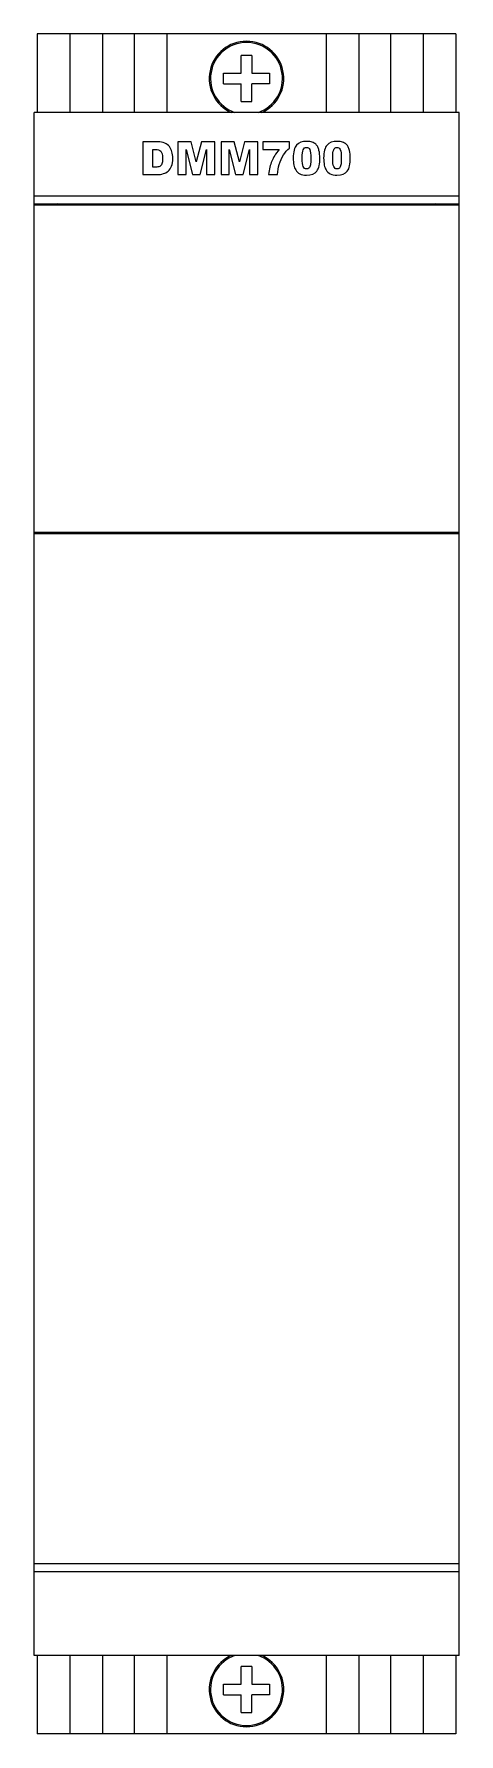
# Model space of a CAD drawing. Header units: inches. Extents: x 0 to 32, y 0 to 130.
import ezdxf

# ---------------------------------------------------------------- set-up
doc = ezdxf.new("R2010")
doc.units = ezdxf.units.IN
doc.header["$LTSCALE"] = 1.21
doc.header["$MEASUREMENT"] = 0
doc.layers.get('0').update_dxf_attribs({"linetype": 'CONTINUOUS'})
doc.layers.add('02___PRT_ALL_AXES', color=7, linetype='CONTINUOUS')
doc.layers.add('03___PRT_ALL_CURVES', color=7, linetype='CONTINUOUS')

msp = doc.modelspace()

# ---------------------------------------------------------------- linework, layer by layer
at = {"color": 7, "linetype": 'Continuous'}
for p, q in [((0, 130), (0, 124)), ((32, 130), (32, 124)), ((15.6, 127), (15.6, 128.35)), ((16.4, 128.35), (15.6, 128.35)), ((16.4, 128.35), (16.4, 127)), ((14.25, 126.2), (14.25, 127)), ((14.25, 127), (15.6, 127)), ((14.25, 126.2), (15.6, 126.2)), ((15.6, 124.85), (15.6, 126.2)), ((16.4, 127), (17.75, 127)), ((16.4, 124.85), (16.4, 126.2)), ((17.75, 126.2), (16.4, 126.2)), ((17.75, 127), (17.75, 126.2)), ((15.6, 124.85), (16.4, 124.85)), ((-0.25, 6), (-0.25, 124)), ((32.25, 124), (-0.25, 124)), ((32.25, 6), (32.25, 124)), ((32.25, 117.6), (-0.25, 117.6)), ((-0.25, 117), (32.25, 117)), ((32.25, 116.9), (-0.25, 116.9)), ((-0.25, 91.9), (32.25, 91.9)), ((-0.25, 91.8), (32.25, 91.8)), ((32.25, 13), (-0.25, 13)), ((32.25, 12.4), (-0.25, 12.4)), ((32.25, 6), (-0.25, 6)), ((0, 6), (0, 0)), ((32, 6), (32, 0)), ((16.4, 5.15), (15.6, 5.15)), ((15.6, 3.8), (15.6, 5.15)), ((16.4, 5.15), (16.4, 3.8)), ((14.25, 3.8), (15.6, 3.8)), ((14.25, 3), (14.25, 3.8)), ((14.25, 3), (15.6, 3)), ((15.6, 1.65), (15.6, 3)), ((16.4, 3.8), (17.75, 3.8)), ((17.75, 3), (16.4, 3)), ((16.4, 1.65), (16.4, 3)), ((17.75, 3.8), (17.75, 3)), ((15.6, 1.65), (16.4, 1.65))]:
    msp.add_line(p, q, dxfattribs=at)
at = {"color": 2, "linetype": 'Continuous'}
for p, q in [((15.46, 116.9), (15.56, 117)), ((31.26, 116.9), (31.36, 117)), ((6.16, 91.8), (6.26, 91.9)), ((21.97, 91.8), (22.07, 91.9))]:
    msp.add_line(p, q, dxfattribs=at)
at = {"color": 7, "linetype": 'Continuous'}
for centre, radius, start, end in [((16, 126.6), 2.85, 293.7203, 246.2797), ((16, 126.6), 2.75, 288.8396, 251.1604), ((1.55, 116), 1, 90, 114.4508), ((30.45, 116), 1, 65.5492, 90), ((1.55, 92.8), 1, 245.5492, 270), ((30.45, 92.8), 1, 270, 294.4508), ((16, 3.4), 2.85, 113.7203, 66.2797), ((16, 3.4), 2.75, 108.8396, 71.1604)]:
    msp.add_arc(centre, radius, start, end, dxfattribs=at)
at = {"layer": '02___PRT_ALL_AXES', "color": 7, "linetype": 'Continuous'}
for p, q in [((32, 130), (0, 130)), ((2.5, 130), (2.5, 124)), ((5, 130), (5, 124)), ((7.4, 130), (7.4, 124)), ((9.9, 130), (9.9, 124)), ((22.1, 130), (22.1, 124)), ((24.6, 130), (24.6, 124)), ((27, 130), (27, 124)), ((29.5, 130), (29.5, 124)), ((2.5, 6), (2.5, 0)), ((5, 6), (5, 0)), ((7.4, 6), (7.4, 0)), ((9.9, 6), (9.9, 0)), ((22.1, 6), (22.1, 0)), ((24.6, 6), (24.6, 0)), ((27, 6), (27, 0)), ((29.5, 6), (29.5, 0)), ((32, 0), (0, 0))]:
    msp.add_line(p, q, dxfattribs=at)
at = {"layer": '03___PRT_ALL_CURVES', "color": 4, "linetype": 'Continuous'}
for p, q in [((8.06, 121.75), (8.06, 119.25)), ((9.2, 121.75), (8.06, 121.75)), ((8.83, 119.82), (8.83, 121.18)), ((8.83, 121.18), (9.02, 121.18)), ((10.75, 121.75), (10.75, 119.25)), ((11.77, 121.75), (10.75, 121.75)), ((11.39, 119.25), (11.39, 121.16)), ((11.39, 121.16), (11.87, 119.25)), ((12.16, 120.23), (11.77, 121.75)), ((12.55, 121.75), (12.16, 120.23)), ((12.45, 119.25), (12.93, 121.16)), ((13.57, 121.75), (12.55, 121.75)), ((12.93, 121.16), (12.93, 119.25)), ((13.57, 119.25), (13.57, 121.75)), ((14.05, 121.75), (14.05, 119.25)), ((15.06, 121.75), (14.05, 121.75)), ((14.68, 119.25), (14.68, 121.16)), ((14.68, 121.16), (15.17, 119.25)), ((15.46, 120.23), (15.06, 121.75)), ((15.85, 121.75), (15.46, 120.23)), ((15.74, 119.25), (16.23, 121.16)), ((16.86, 121.75), (15.85, 121.75)), ((16.23, 121.16), (16.23, 119.25)), ((16.86, 119.25), (16.86, 121.75)), ((17.25, 121.75), (17.25, 121.16)), ((19.28, 121.75), (17.25, 121.75)), ((17.25, 121.16), (18.49, 121.16)), ((19.28, 121.28), (19.28, 121.75)), ((9.02, 119.82), (8.83, 119.82)), ((8.06, 119.25), (9.2, 119.25)), ((10.75, 119.25), (11.39, 119.25)), ((11.87, 119.25), (12.45, 119.25)), ((12.93, 119.25), (13.57, 119.25)), ((14.05, 119.25), (14.68, 119.25)), ((15.17, 119.25), (15.74, 119.25)), ((16.23, 119.25), (16.86, 119.25)), ((17.68, 119.25), (18.37, 119.25))]:
    msp.add_line(p, q, dxfattribs=at)
for points in [[(9.02, 121.18), (9.22, 121.18), (9.36, 121.13), (9.45, 121.04)], [(9.75, 121.66), (9.61, 121.72), (9.43, 121.75), (9.2, 121.75)], [(9.45, 121.04), (9.54, 120.94), (9.58, 120.76), (9.58, 120.49)], [(10.1, 121.39), (10, 121.51), (9.89, 121.6), (9.75, 121.66)], [(10.29, 120.99), (10.25, 121.14), (10.19, 121.28), (10.1, 121.39)], [(10.36, 120.51), (10.36, 120.68), (10.34, 120.84), (10.29, 120.99)], [(18.49, 121.16), (18.23, 120.85), (18.05, 120.55), (17.93, 120.28)], [(18.84, 120.76), (18.96, 120.95), (19.1, 121.12), (19.28, 121.28)], [(19.83, 121.51), (19.66, 121.32), (19.57, 120.98), (19.57, 120.51)], [(20.61, 121.79), (20.26, 121.79), (20, 121.7), (19.83, 121.51)], [(20.26, 120.51), (20.26, 120.82), (20.29, 121.04), (20.34, 121.15)], [(20.34, 121.15), (20.39, 121.27), (20.47, 121.33), (20.59, 121.33)], [(20.59, 121.33), (20.7, 121.33), (20.78, 121.27), (20.84, 121.16)], [(21.02, 121.73), (20.92, 121.77), (20.78, 121.79), (20.61, 121.79)], [(20.84, 121.16), (20.9, 121.04), (20.92, 120.82), (20.92, 120.49)], [(21.29, 121.57), (21.22, 121.63), (21.13, 121.69), (21.02, 121.73)], [(21.45, 121.36), (21.41, 121.43), (21.36, 121.5), (21.29, 121.57)], [(21.54, 121.1), (21.52, 121.2), (21.49, 121.28), (21.45, 121.36)], [(21.61, 120.52), (21.61, 120.72), (21.59, 120.91), (21.54, 121.1)], [(22.16, 121.51), (21.99, 121.32), (21.9, 120.98), (21.9, 120.51)], [(22.94, 121.79), (22.59, 121.79), (22.33, 121.7), (22.16, 121.51)], [(22.59, 120.51), (22.59, 120.82), (22.62, 121.04), (22.67, 121.15)], [(22.67, 121.15), (22.72, 121.27), (22.8, 121.33), (22.92, 121.33)], [(22.92, 121.33), (23.03, 121.33), (23.11, 121.27), (23.17, 121.16)], [(23.35, 121.73), (23.25, 121.77), (23.11, 121.79), (22.94, 121.79)], [(23.17, 121.16), (23.22, 121.04), (23.25, 120.82), (23.25, 120.49)], [(23.62, 121.57), (23.55, 121.63), (23.46, 121.69), (23.35, 121.73)], [(23.78, 121.36), (23.74, 121.43), (23.69, 121.5), (23.62, 121.57)], [(23.87, 121.1), (23.85, 121.2), (23.82, 121.28), (23.78, 121.36)], [(23.94, 120.52), (23.94, 120.72), (23.92, 120.91), (23.87, 121.1)], [(9.36, 119.87), (9.29, 119.83), (9.18, 119.82), (9.02, 119.82)], [(9.52, 120.06), (9.48, 119.97), (9.43, 119.91), (9.36, 119.87)], [(9.58, 120.49), (9.58, 120.29), (9.56, 120.15), (9.52, 120.06)], [(10.01, 119.52), (10.12, 119.61), (10.2, 119.74), (10.26, 119.89)], [(10.26, 119.89), (10.33, 120.03), (10.36, 120.24), (10.36, 120.51)], [(17.93, 120.28), (17.82, 120), (17.73, 119.66), (17.68, 119.25)], [(18.37, 119.25), (18.39, 119.54), (18.43, 119.8), (18.5, 120.01)], [(18.5, 120.01), (18.58, 120.29), (18.7, 120.54), (18.84, 120.76)], [(19.57, 120.51), (19.57, 120.32), (19.59, 120.14), (19.62, 119.98)], [(19.62, 119.98), (19.66, 119.82), (19.7, 119.7), (19.76, 119.6)], [(19.76, 119.6), (19.84, 119.47), (19.95, 119.37), (20.08, 119.31)], [(20.34, 119.86), (20.29, 119.97), (20.26, 120.19), (20.26, 120.51)], [(20.59, 119.68), (20.48, 119.68), (20.4, 119.74), (20.34, 119.86)], [(20.77, 119.75), (20.72, 119.71), (20.66, 119.68), (20.59, 119.68)], [(20.89, 119.99), (20.86, 119.88), (20.82, 119.8), (20.77, 119.75)], [(20.92, 120.49), (20.92, 120.26), (20.91, 120.1), (20.89, 119.99)], [(21.38, 119.52), (21.54, 119.73), (21.61, 120.07), (21.61, 120.52)], [(21.9, 120.51), (21.9, 120.32), (21.92, 120.14), (21.95, 119.98)], [(21.95, 119.98), (21.98, 119.82), (22.03, 119.7), (22.09, 119.6)], [(22.09, 119.6), (22.17, 119.47), (22.28, 119.37), (22.41, 119.31)], [(22.67, 119.86), (22.62, 119.97), (22.59, 120.19), (22.59, 120.51)], [(22.92, 119.68), (22.81, 119.68), (22.73, 119.74), (22.67, 119.86)], [(23.1, 119.75), (23.05, 119.71), (22.99, 119.68), (22.92, 119.68)], [(23.22, 119.99), (23.19, 119.88), (23.15, 119.8), (23.1, 119.75)], [(23.25, 120.49), (23.25, 120.26), (23.24, 120.1), (23.22, 119.99)], [(23.71, 119.52), (23.87, 119.73), (23.94, 120.07), (23.94, 120.52)], [(9.2, 119.25), (9.34, 119.25), (9.49, 119.27), (9.66, 119.32)], [(9.66, 119.32), (9.79, 119.35), (9.9, 119.42), (10.01, 119.52)], [(20.08, 119.31), (20.21, 119.24), (20.38, 119.21), (20.59, 119.21)], [(20.59, 119.21), (20.97, 119.21), (21.23, 119.31), (21.38, 119.52)], [(22.41, 119.31), (22.54, 119.24), (22.71, 119.21), (22.92, 119.21)], [(22.92, 119.21), (23.3, 119.21), (23.56, 119.31), (23.71, 119.52)]]:
    msp.add_open_spline(points, degree=3, dxfattribs=at)

doc.saveas('drawing.dxf')
